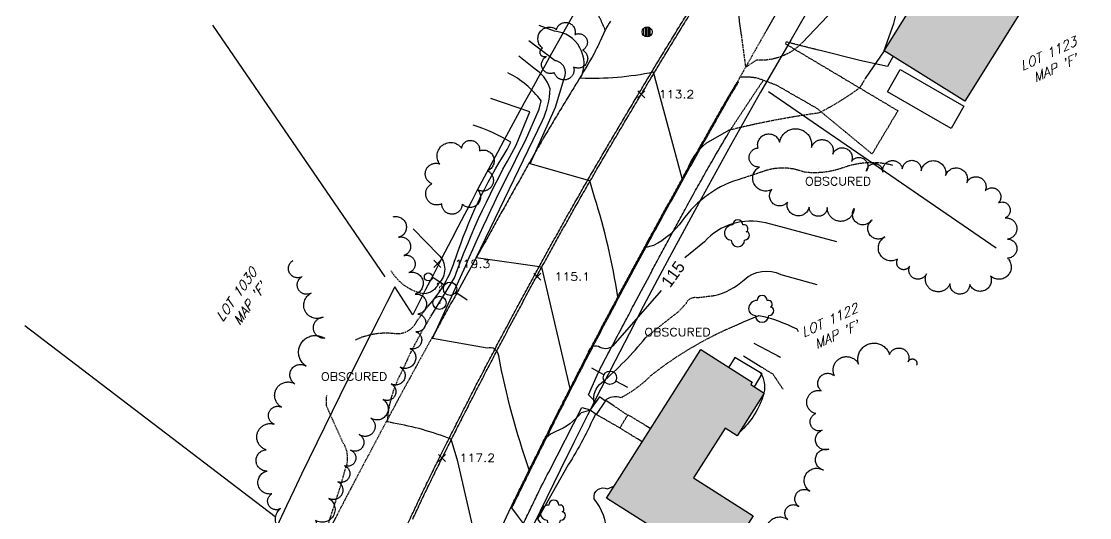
# Model space of a CAD drawing. Header units: feet. Extents: x 1023941 to 1026768, y 90264 to 94497.
# Drawn here: x 1024559.9 to 1024878.6, y 93714.1 to 93862 of the extents above; entities that cross this region are included whole.
import ezdxf
from ezdxf.enums import TextEntityAlignment as Align

# ---------------------------------------------------------------- set-up
doc = ezdxf.new("R2010")
doc.units = ezdxf.units.FT
doc.header["$MEASUREMENT"] = 0
for name, pattern in [('HIDDEN', [0.375, 0.25, -0.125]), ('HIDDEN2', [0.1875, 0.125, -0.0625]), ('LTP600', [40, 40, 0])]:
    doc.linetypes.add(name, pattern=pattern)
for name, color, linetype in [('ANNOTATE', 10, 'Continuous'), ('BUILDING', 11, 'Continuous'), ('CF-INDEX', 11, 'Continuous'), ('CF-INTERMED', 9, 'Continuous'), ('CF-OB_INTER', 9, 'HIDDEN'), ('CURB_BACK', 9, 'Continuous'), ('CURB_BOTTOM', 10, 'Continuous'), ('CURB_OBSCURED', 10, 'HIDDEN2'), ('CURB_TOP', 10, 'Continuous'), ('DDRIVE', 9, 'HIDDEN2'), ('DRIVE', 10, 'Continuous'), ('DRIVE_OBSCURED', 10, 'HIDDEN2'), ('E1ABL', 4, 'Continuous'), ('E3BDL', 6, 'Continuous'), ('E6ABT-L', 4, 'Continuous'), ('E6BUH', 9, 'Continuous'), ('GUY', 10, 'Continuous'), ('MH', 10, 'Continuous'), ('OBJECT', 10, 'Continuous'), ('OBS_PAVE', 10, 'HIDDEN'), ('PAINTLIN', 9, 'Continuous'), ('PAVED_RD', 10, 'Continuous'), ('SIDEWALK-OBS', 9, 'HIDDEN2'), ('SPOTELEV', 9, 'Continuous'), ('STEPS', 10, 'Continuous'), ('STEPS-OBS', 10, 'HIDDEN2'), ('STRUCTURE', 11, 'Continuous'), ('TEXT-OBS', 2, 'Continuous'), ('TREE', 9, 'Continuous'), ('TREELINE', 9, 'LTP600'), ('UPOLE', 10, 'Continuous'), ('WALK', 10, 'Continuous')]:
    doc.layers.add(name, color=color, linetype=linetype)
doc.styles.add('60', font='simplex.shx', dxfattribs={"width": 1.15, "height": 2.4})
doc.styles.add('80SL', font='simplex.shx', dxfattribs={"oblique": 22, "height": 2.8})

# ---------------------------------------------------------------- blocks, each defined once
blk = doc.blocks.new('GUY')
blk.add_circle((0, 0), 0.5)
blk = doc.blocks.new('MH')
for p, q in [((-0.316406, -0.339844), (-0.316406, 0.349609)), ((-0.146484, 0.458984), (-0.146484, -0.427734)), ((0, -0.458984), (0, 0.474609)), ((0.146484, 0.443359), (0.146484, -0.435547)), ((0.302734, -0.332031), (0.302734, 0.365234))]:
    blk.add_line(p, q)
blk.add_circle((0, 0.007813), 0.470703)
blk = doc.blocks.new('STREE')
for p, q in [((0.25, 0.3125), (0.1875, 0.3125)), ((0.375, 0.125), (0.375, 0.1875))]:
    blk.add_line(p, q)
for centre, radius, start, end in [((0, 0.3125), 0.1875, 0, 180), ((-0.1875, 0), 0.3125, 90, 180), ((-0.25, 0), 0.25, 180, 270), ((0.25, 0.1875), 0.125, 0, 90), ((0.3125, 0.125), 0.0625, 270, 0), ((0.3125, -0.0625), 0.125, 0, 90), ((0, -0.25), 0.25, 180, 0), ((0.25, -0.0625), 0.1875, 270, 0)]:
    blk.add_arc(centre, radius, start, end)
blk = doc.blocks.new('UPOLE')
for p, q in [((-1.498047, 0.001953), (-0.480469, 0.001953)), ((0.517578, 0.001953), (1.550781, 0.001953))]:
    blk.add_line(p, q)
blk.add_circle((0.017578, -0.013672), 0.498047)
blk = doc.blocks.new('OBJECT')
for radius in [0.49, 0.0508]:
    blk.add_circle((0, 0), radius)
blk = doc.blocks.new('SPOT')
for p, q in [((-0.5, -0.5), (0.5, 0.5)), ((-0.5, 0.5), (0.5, -0.5))]:
    blk.add_line(p, q)

msp = doc.modelspace()

# ---------------------------------------------------------------- hatches: boundary and pattern name
at = {"layer": 'E6BUH'}
h = msp.add_hatch(dxfattribs=at)
h.set_pattern_fill('ANSI36', color=256, scale=20, angle=340, style=0)
h.paths.add_polyline_path([(1024771, 93656.16), (1024780.84, 93670.66), (1024760.7, 93684.33), (1024750.86, 93669.83)])
h.paths.add_polyline_path([(1024760.42, 93725.93), (1024769.83, 93740.76), (1024773.47, 93738.45), (1024781.54, 93751.18), (1024777.49, 93753.75), (1024777.96, 93754.48), (1024762.6, 93764.22), (1024734.48, 93719.87), (1024746.36, 93712.33), (1024742.61, 93706.41), (1024749.65, 93701.94), (1024753.36, 93707.79), (1024760.33, 93703.37), (1024759.59, 93702.21), (1024764.16, 93699.31), (1024764.83, 93700.37), (1024767.91, 93698.41), (1024778.21, 93714.65)])
h.paths.add_polyline_path([(1024865.88, 93877.38), (1024841.75, 93892.45), (1024817.29, 93853.26), (1024841.42, 93838.2)])
h.paths.add_polyline_path([(1024898.42, 94002.86), (1024892.12, 93995.02), (1024901.72, 93987.31), (1024908.01, 93995.14)])
h.paths.add_polyline_path([(1024932.77, 94009.91), (1024913.92, 93987.84), (1024935.61, 93969.32), (1024926.26, 93958.36), (1024938.16, 93948.2), (1024966.37, 93981.22)])
h.paths.add_polyline_path([(1025011.87, 94088.63), (1025027.19, 94109.48), (1024999.11, 94130.12), (1024983.79, 94109.27)])

# ---------------------------------------------------------------- linework, layer by layer
at = {"layer": 'BUILDING', "flags": 128}
for points in [[(1024841.42, 93838.2), (1024817.29, 93853.26), (1024841.75, 93892.45), (1024865.88, 93877.38), (1024841.42, 93838.2)], [(1024734.48, 93719.87), (1024762.6, 93764.22), (1024777.96, 93754.48), (1024777.49, 93753.75), (1024781.54, 93751.18), (1024773.47, 93738.45), (1024769.83, 93740.76), (1024760.42, 93725.93), (1024778.21, 93714.65), (1024767.91, 93698.41), (1024764.83, 93700.37), (1024764.16, 93699.31), (1024759.59, 93702.21), (1024760.33, 93703.37), (1024753.36, 93707.79), (1024749.65, 93701.94), (1024742.61, 93706.41), (1024746.36, 93712.33), (1024734.48, 93719.87)]]:
    msp.add_lwpolyline(points, close=True, dxfattribs=at)
at = {"layer": 'CF-INDEX', "elevation": 115, "flags": 128}
for points in [[(1024750.8, 93781.8), (1024736.4, 93765.29, -0.342696472), (1024732.08028, 93765.07711, 0.528415908), (1024728.9, 93762.81), (1024723.6, 93752.55), (1024715.22, 93788.75), (1024695.63, 93791.57), (1024715.34005, 93832.43521, 0.108709214), (1024717.63, 93841.9, 0.184794632), (1024712.76, 93848.05), (1024708.33, 93851.66)], [(1024803.18, 93796.34), (1024782.0172, 93801.93041, 0.275759512), (1024763.66526, 93796.32368), (1024757.84, 93791.52)]]:
    msp.add_lwpolyline(points, format="xyb", dxfattribs=at)
at = {"layer": 'CF-INTERMED', "flags": 128}
for points, elevation in [([(1024774.78, 93857.91, -0.072995717), (1024774.19, 93880.38), (1024775.03, 93889.07), (1024773.20637, 93889.43905, -0.055530718), (1024749.89, 93882.68), (1024747.48, 93889.3)], 112), ([(1024839.91, 93889.5), (1024826.98517, 93887.65393), (1024823.49, 93887.1, 0.365215175), (1024818.41491, 93885.93597), (1024802.35, 93865.68), (1024792.85, 93855.63)], 112), ([(1024770.89, 93829.51), (1024764.11737, 93825.56425, 0.145416929), (1024758.49512, 93817.5871), (1024757.05, 93815.14), (1024748.54, 93846.86, -0.061614624), (1024726.75, 93845.05, 0.527270304), (1024718.90861, 93859.11084), (1024714.38, 93860.78)], 113), ([(1024775.11, 93815.22, 0.175462913), (1024756.95083, 93802.4634, -0.12312083), (1024748.54, 93795.22), (1024745.79, 93794.46), (1024737.84, 93779.88, 0.037651799), (1024730.9, 93809.65), (1024729.47, 93814.49), (1024711.73, 93819.58), (1024719.29, 93836.41), (1024721.86, 93845.02, 0.508415717), (1024719.12299, 93850.28413), (1024711.33, 93856.19)], 114), ([(1024729.68, 93746.12), (1024726.94, 93745.34, -0.128275546), (1024719.38, 93739.77, 0.235799662), (1024714.62, 93734.71), (1024711.43, 93728.33, -0.038446223), (1024702.31029, 93762.29888, 0.476069447), (1024698.87, 93764.62), (1024682.57, 93767.48), (1024692.47745, 93789.26115, -0.019325529), (1024710.34284, 93826.45371), (1024714.4089, 93835.87856), (1024714.95, 93838.32, 0.118128924), (1024705.04, 93846.69)], 116), ([(1024682.06, 93774), (1024689.08, 93785.52, -0.043184762), (1024707.56316, 93825.07129), (1024711.62, 93835.04), (1024699.94, 93838.99)], 117), ([(1024681.11, 93777.04, 0.115269795), (1024689.483, 93791.50075, -0.061911701), (1024704.80398, 93823.76918), (1024705.9, 93826.01, 0.051650943), (1024694.71, 93831.1)], 118), ([(1024676.77, 93800.19), (1024684.35628, 93792.44654, -0.430501883), (1024684.345, 93783.84792, -0.278236379), (1024679.93, 93780.77)], 119), ([(1024766.65, 93780.3, 0.133264787), (1024775.52323, 93784.99765, -0.311975786), (1024786.50837, 93786.54173), (1024797.21, 93783.55)], 116), ([(1024773.44, 93771.59), (1024775.34, 93772.48), (1024779.93, 93774.34, -0.070118164), (1024791.23, 93770.32), (1024791.64, 93769.57)], 117), ([(1024729.86, 93746.56), (1024730.82, 93748.35, -0.295543082), (1024733.07, 93754.33, 0.04606205), (1024746.11, 93767.72)], 116), ([(1024780.32, 93757.33, -0.220561869), (1024781.42, 93751.26)], 118), ([(1024734.01, 93748.94, -0.305371899), (1024738.76, 93749.86)], 117), ([(1024781.42, 93751, -0.136460137), (1024774.14, 93739.5)], 118), ([(1024731.18, 93745.07, -0.040102175), (1024723.04616, 93729.83247), (1024713.84, 93713.67), (1024721.38, 93704.12, -0.433184958), (1024718.5, 93704.12, 0.152162718), (1024698.28, 93700.65), (1024697.36, 93699.31), (1024690.13, 93730.85), (1024688.1, 93737.5, 0.050218124), (1024670.87, 93742.27)], 117), ([(1024743.99, 93708.59), (1024743.12496, 93709.74255), (1024740.55, 93710.95), (1024740.37, 93704.64, -0.15377306), (1024736.84, 93702.08, -0.177942248), (1024734.42845, 93709.30899, 0.178493427), (1024730.76, 93719.74, -0.621629922), (1024734.79, 93722.66), (1024736.84, 93723.59)], 118)]:
    msp.add_lwpolyline(points, format="xyb", dxfattribs=dict(at, elevation=elevation))
at = {"layer": 'CF-INTERMED', "elevation": 113, "flags": 128}
for points in [[(1024817.35, 93853.35), (1024820.18, 93861.38), (1024821.15517, 93865.33337), (1024821.8, 93865.92), (1024824.01, 93864.04)], [(1024817.31, 93853.24), (1024811.69, 93844.94)]]:
    msp.add_lwpolyline(points, dxfattribs=at)
at = {"layer": 'CF-OB_INTER', "flags": 128}
for points, elevation in [([(1024792.85, 93855.63, -0.220875157), (1024779.27, 93850.44), (1024776.05, 93848.38), (1024774.78, 93857.91)], 112), ([(1024811.69, 93844.94), (1024810, 93842.18, -0.042671992), (1024797.79, 93834.67, 0.027112743), (1024770.89, 93829.51)], 113), ([(1024819.93, 93819.09, 0.149506762), (1024805.07, 93818.38, -0.120591102), (1024793.37413, 93817.06936, 0.186588603), (1024781.05137, 93817.19448), (1024775.11, 93815.22)], 114), ([(1024679.93, 93780.77, -0.214882396), (1024670.25, 93787.62)], 119), ([(1024746.11, 93767.72), (1024756.1122, 93775.65327), (1024758.23, 93777.9, -0.379570386), (1024761.62, 93779.68), (1024766.65, 93780.3)], 116), ([(1024659.61, 93767.12, -0.140885245), (1024671.19, 93769.01, 0.325112775), (1024677.80921, 93772.50138), (1024681.11, 93777.04)], 118), ([(1024670.87, 93742.27), (1024669.15, 93742.64, -0.112701091), (1024673.53, 93757.8, -0.037139742), (1024682.06, 93774)], 117), ([(1024738.76, 93749.86, 0.080251395), (1024747.72509, 93756.44989, -0.06759809), (1024773.44, 93771.59)], 117), ([(1024651.51, 93712.33), (1024654.96606, 93722.95802), (1024656.61, 93728.69, 0.251984068), (1024655.75, 93736.65), (1024650.91, 93747.43), (1024650.98, 93750.5)], 118)]:
    msp.add_lwpolyline(points, format="xyb", dxfattribs=dict(at, elevation=elevation))
at = {"layer": 'CURB_BACK', "flags": 128}
msp.add_lwpolyline([(1024706.25, 93717.03, -0.00058), (1024708.44, 93721.49, -0.00058), (1024710.63, 93725.96, -0.000583), (1024712.85, 93730.44, -0.000579), (1024715.07, 93734.92, -0.000579), (1024717.32, 93739.38, -0.000577), (1024719.56, 93743.85), (1024720.46, 93745.63, -0.000555), (1024722.72, 93750.08, -0.000662), (1024724.99, 93754.54, -0.000662), (1024727.28, 93758.98, -0.000842), (1024729.57, 93763.43, -0.000835), (1024731.87, 93767.82, -0.000779), (1024734.17, 93772.21, -0.000786), (1024736.52, 93776.63, -0.000593), (1024738.87, 93781.04, -0.000593), (1024741.24, 93785.44, -0.000558), (1024743.61, 93789.85, -0.000558), (1024746, 93794.24, -0.000529), (1024748.38, 93798.63, -0.000309), (1024749.79, 93801.2, -0.000317), (1024751.19, 93803.76, -0.000543), (1024753.61, 93808.14, -0.000483), (1024756.03, 93812.51, -0.000483), (1024758.47, 93816.88, -0.000369), (1024760.9, 93821.25, -0.000369), (1024763.35, 93825.61, -0.000287), (1024765.8, 93829.97, -0.000214), (1024767.63, 93833.22, -0.000214), (1024769.47, 93836.47)], format="xyb", dxfattribs=at)
msp.add_lwpolyline([(1024706.23, 93716.98), (1024706.25, 93717.03)], dxfattribs=at)
at = {"layer": 'CURB_BOTTOM', "flags": 128}
msp.add_lwpolyline([(1024706.03, 93717.33, -0.000573), (1024708.18, 93721.72, -0.000573), (1024710.33, 93726.1, -0.000586), (1024712.55, 93730.58, -0.00058), (1024714.78, 93735.06, -0.00058), (1024717.02, 93739.53, -0.000585), (1024719.26, 93744), (1024720.16, 93745.78, -0.000544), (1024722.43, 93750.23, -0.000666), (1024724.69, 93754.69, -0.000666), (1024726.98, 93759.13, -0.000839), (1024729.27, 93763.58, -0.000833), (1024731.58, 93767.97, -0.00078), (1024733.88, 93772.37, -0.000787), (1024736.23, 93776.78, -0.000593), (1024738.58, 93781.2, -0.000593), (1024740.94, 93785.6, -0.000558), (1024743.31, 93790, -0.000558), (1024745.7, 93794.4, -0.00053), (1024748.09, 93798.79, -0.00031), (1024749.5, 93801.35, -0.000316), (1024750.9, 93803.92, -0.00054), (1024753.32, 93808.3, -0.000484), (1024755.74, 93812.67, -0.000484), (1024758.18, 93817.04, -0.000368), (1024760.61, 93821.41, -0.000368), (1024763.06, 93825.77, -0.000285), (1024765.51, 93830.13, -0.000219), (1024767.4, 93833.48, -0.000219), (1024769.29, 93836.83)], format="xyb", dxfattribs=at)
msp.add_lwpolyline([(1024705.93, 93717.13), (1024706.03, 93717.33)], dxfattribs=at)
at = {"layer": 'CURB_OBSCURED', "flags": 128}
for points in [[(1024769.29, 93836.83), (1024770.23, 93838.49, -0.005606), (1024771.92, 93841.31, -0.005606), (1024773.62, 93844.12)], [(1024769.3, 93836.81), (1024770.24, 93838.48, -0.005598), (1024771.94, 93841.3, -0.005598), (1024773.64, 93844.11)], [(1024769.47, 93836.47), (1024770.51, 93838.32, -0.005461), (1024772.21, 93841.14, -0.005461), (1024773.91, 93843.95)]]:
    msp.add_lwpolyline(points, format="xyb", dxfattribs=at)
at = {"layer": 'CURB_TOP', "flags": 128}
msp.add_lwpolyline([(1024706.04, 93717.31, -0.000573), (1024708.2, 93721.7, -0.000573), (1024710.35, 93726.1, -0.000585), (1024712.57, 93730.57, -0.00058), (1024714.79, 93735.05, -0.00058), (1024717.04, 93739.52, -0.00058), (1024719.28, 93743.99), (1024720.18, 93745.77, -0.000551), (1024722.44, 93750.22, -0.000662), (1024724.71, 93754.68, -0.000662), (1024727, 93759.12, -0.000841), (1024729.29, 93763.57, -0.000835), (1024731.59, 93767.96, -0.00078), (1024733.9, 93772.36, -0.000786), (1024736.24, 93776.77, -0.000593), (1024738.59, 93781.19, -0.000593), (1024740.96, 93785.59, -0.000558), (1024743.33, 93789.99, -0.000558), (1024745.72, 93794.39, -0.000528), (1024748.11, 93798.78, -0.000309), (1024749.51, 93801.34, -0.000318), (1024750.92, 93803.91, -0.000544), (1024753.34, 93808.29, -0.000481), (1024755.76, 93812.66, -0.000481), (1024758.19, 93817.03, -0.00037), (1024760.63, 93821.4, -0.00037), (1024763.08, 93825.76, -0.000284), (1024765.53, 93830.12, -0.000218), (1024767.41, 93833.46, -0.000218), (1024769.3, 93836.81)], format="xyb", dxfattribs=at)
msp.add_lwpolyline([(1024705.95, 93717.12), (1024706.04, 93717.31)], dxfattribs=at)
at = {"layer": 'DDRIVE', "flags": 128}
msp.add_lwpolyline([(1024734.09, 93859.36, 0.027771), (1024731.98, 93863.93, 0.084078), (1024727.43, 93869.34, 0.039517), (1024722.12, 93872.47)], format="xyb", dxfattribs=at)
at = {"layer": 'DRIVE', "flags": 128}
msp.add_lwpolyline([(1024819.97, 93851.58), (1024818.3, 93848.58), (1024810.02, 93850.33), (1024797.84, 93853.39)], dxfattribs=at)
msp.add_lwpolyline([(1024743.91, 93705.58), (1024737.47, 93695.16), (1024721.08, 93704.31, -0.008373), (1024712.7, 93709.8), (1024710.03, 93711.83), (1024709.69, 93712.31), (1024708.23, 93714.31), (1024706.25, 93717.03), (1024706.25, 93717.03)], format="xyb", dxfattribs=at)
at = {"layer": 'DRIVE_OBSCURED', "flags": 128}
msp.add_lwpolyline([(1024797.84, 93853.39), (1024788.06, 93855.85), (1024787.76, 93855.39), (1024821.41, 93835.37), (1024813.71, 93822.48), (1024797.24, 93836.07), (1024785.15, 93842.98), (1024781.24, 93844.42), (1024779.55, 93845.04, 0.052962), (1024774.34, 93845.4)], format="xyb", dxfattribs=at)
at = {"layer": 'E1ABL'}
for p, q in [((1024668.43844, 93785.84278), (1024616.97581, 93860.83239)), ((1024782.76372, 93841.10542), (1024850.74232, 93794.51655)), ((1024635.55985, 93714.36539), (1024560.94399, 93771.22579))]:
    msp.add_line(p, q, dxfattribs=at)
at = {"layer": 'E3BDL'}
msp.add_line((1024676.70872, 93774.56342), (1024671.36082, 93782.84231), dxfattribs=at)
for centre, radius, start, end in [((1026563.31154, 92821.92104), 2113.48, 145.92632053, 153.20845171), ((1026563.31154, 92821.92104), 2053.48, 145.92632053, 162.19812253), ((1026554.29997, 92807.66253), 2120.48, 152.62022664, 161.60979393)]:
    msp.add_arc(centre, radius, start, end, dxfattribs=at)
at = {"layer": 'OBJECT', "flags": 128}
msp.add_lwpolyline([(1024837.31, 93830.1), (1024818.31, 93841.03), (1024822.1, 93847.62), (1024841.1, 93836.68), (1024837.31, 93830.1)], close=True, dxfattribs=at)
at = {"layer": 'OBS_PAVE', "flags": 128}
msp.add_lwpolyline([(1024773.62, 93844.12), (1024774.34, 93845.4), (1024782.1, 93859.11)], dxfattribs=at)
msp.add_lwpolyline([(1024682.61, 93768.1, 0.000453), (1024680.6, 93764.46, 0.000453), (1024678.58, 93760.81, 0.000543), (1024676.19, 93756.42, 0.000668), (1024673.79, 93752.03, 0.000375), (1024672.45, 93749.56, 0.000333), (1024671.12, 93747.09, 0.000592), (1024668.75, 93742.68, 0.000493), (1024666.39, 93738.28, 0.000493), (1024664.05, 93733.86, 0.000493), (1024661.7, 93729.45, 0.000493), (1024659.37, 93725.02, 0.000569), (1024657.04, 93720.6, 0.000417), (1024655.35, 93717.35, 0.000417), (1024653.66, 93714.1)], format="xyb", dxfattribs=at)
at = {"layer": 'PAINTLIN', "flags": 128}
for points in [[(1024674.46, 93710.67, -0.00131), (1024675.97, 93713.97, -0.001804), (1024678.11, 93718.49, -0.001805), (1024680.24, 93723.01, -0.001805), (1024682.44, 93727.5, -0.001498), (1024684.65, 93731.99), (1024686.27, 93735.24, -0.000667), (1024688.52, 93739.7, -0.0007), (1024690.78, 93744.16, -0.0007), (1024693.06, 93748.62, -0.000744), (1024695.33, 93753.07, -0.000744), (1024697.64, 93757.5, -0.000786), (1024699.94, 93761.94, -0.000786), (1024702.28, 93766.36, -0.000791), (1024704.61, 93770.79), (1024706.04, 93773.47, -0.000758), (1024708.41, 93777.87, -0.000783), (1024710.78, 93782.27, -0.000783), (1024713.17, 93786.66, -0.00082), (1024715.57, 93791.05, -0.00082), (1024717.99, 93795.42, -0.000862), (1024720.42, 93799.8, -0.000862), (1024722.87, 93804.15, -0.000941), (1024725.33, 93808.51), (1024725.98, 93809.65, -0.001167), (1024728.47, 93813.98, -0.000983), (1024730.97, 93818.31, -0.000983), (1024733.5, 93822.62, -0.000712), (1024736.03, 93826.94, -0.000712), (1024738.58, 93831.23, -0.000439), (1024741.14, 93835.53, -0.000439), (1024743.71, 93839.82, -0.000502), (1024746.28, 93844.11, -0.000418), (1024748.43, 93847.67, -0.000578), (1024750.58, 93851.23, -0.000695), (1024753.19, 93855.5, -0.000535), (1024755.8, 93859.77, -0.000535), (1024758.42, 93864.02, -0.000368)], [(1024676.64, 93713.64, -0.001805), (1024678.78, 93718.16, -0.001807), (1024680.92, 93722.68, -0.001807), (1024683.12, 93727.17, -0.001496), (1024685.32, 93731.66), (1024686.93, 93734.89, -0.000672), (1024689.19, 93739.35, -0.000699), (1024691.44, 93743.81, -0.000699), (1024693.72, 93748.26, -0.000745), (1024696, 93752.71, -0.000745), (1024698.3, 93757.15, -0.000785), (1024700.61, 93761.59, -0.000785), (1024702.94, 93766.01, -0.000798), (1024705.27, 93770.43), (1024706.69, 93773.1, -0.000754), (1024709.06, 93777.5, -0.000783), (1024711.43, 93781.9, -0.000783), (1024713.82, 93786.29, -0.000822), (1024716.22, 93790.68, -0.000822), (1024718.65, 93795.05, -0.000861), (1024721.07, 93799.43, -0.000861), (1024723.52, 93803.78, -0.000935), (1024725.98, 93808.14), (1024726.62, 93809.26, -0.001177), (1024729.11, 93813.59, -0.000984), (1024731.61, 93817.92, -0.000984), (1024734.14, 93822.24, -0.000712), (1024736.67, 93826.55, -0.000712), (1024739.23, 93830.85, -0.000439), (1024741.78, 93835.15, -0.000439), (1024744.35, 93839.44, -0.000504), (1024746.92, 93843.73, -0.000418), (1024749.07, 93847.28, -0.000577), (1024751.22, 93850.84, -0.000694), (1024753.83, 93855.1, -0.000536), (1024756.43, 93859.37, -0.000536), (1024759.06, 93863.62, -0.000367)]]:
    msp.add_lwpolyline(points, format="xyb", dxfattribs=at)
at = {"layer": 'PAVED_RD', "flags": 128}
for points in [[(1024782.1, 93859.11), (1024788.44, 93870.33), (1024789.37, 93871.98)], [(1024698.12, 93700.35), (1024698.33, 93700.78), (1024705.93, 93717.13)]]:
    msp.add_lwpolyline(points, dxfattribs=at)
for points in [[(1024735.66, 93862.07, 0.020713), (1024734.14, 93859.46), (1024734.09, 93859.36), (1024732.44, 93855.89, -0.010032), (1024730.79, 93852.42, -0.005924), (1024725.69, 93843.82, -0.001671), (1024723.08, 93839.56, 0.001444), (1024720.47, 93835.29, 0.001444), (1024717.91, 93831, 0.003594), (1024715.35, 93826.7), (1024715.27, 93826.56, 0.00101), (1024712.79, 93822.22, 0.000807), (1024710.31, 93817.87, 0.000807), (1024707.86, 93813.52, 0.000511), (1024705.41, 93809.16, 0.000511), (1024702.98, 93804.79, 0.000213), (1024700.54, 93800.42, 0.000213), (1024698.12, 93796.05), (1024695.69, 93791.68), (1024694.41, 93789.36), (1024693.12, 93787.05), (1024690.69, 93782.68, 0.000101), (1024688.27, 93778.31, 0.000101), (1024685.84, 93773.94, 0.000512), (1024683.41, 93769.56), (1024682.61, 93768.1)], [(1024653.66, 93714.1), (1024652.42, 93711.73, 0.000561)]]:
    msp.add_lwpolyline(points, format="xyb", dxfattribs=at)
at = {"layer": 'SIDEWALK-OBS', "flags": 128}
for points in [[(1024770.99, 93828.88), (1024771.03, 93828.97), (1024772.64, 93831.51), (1024781.24, 93844.42)], [(1024784.14, 93763.09), (1024786.42, 93761.89)], [(1024780.61, 93759.03), (1024784.11, 93756.87), (1024787.12, 93752.37)], [(1024740.91, 93744.55), (1024736.64, 93747.4)], [(1024732.85, 93744.08), (1024738.28, 93740.94)]]:
    msp.add_lwpolyline(points, dxfattribs=at)
at = {"layer": 'STEPS', "flags": 128}
msp.add_lwpolyline([(1024731.46, 93744.88), (1024734.2, 93748.81), (1024732.33, 93750.11), (1024729.59, 93746.18), (1024731.46, 93744.88)], close=True, dxfattribs=at)
for points in [[(1024746.24, 93741.51), (1024747.66, 93740.65)], [(1024745.15, 93736.7), (1024743.71, 93737.58)]]:
    msp.add_lwpolyline(points, dxfattribs=at)
at = {"layer": 'STEPS-OBS', "flags": 128}
msp.add_lwpolyline([(1024743.71, 93737.58), (1024738.45, 93740.79), (1024740.88, 93744.78), (1024746.24, 93741.51)], dxfattribs=at)
at = {"layer": 'STRUCTURE', "flags": 128}
msp.add_lwpolyline([(1024778.59, 93753.05), (1024780.92, 93756.97), (1024772.76, 93761.83), (1024771.01, 93758.89)], dxfattribs=at)
at = {"layer": 'TREELINE', "flags": 128}
for points in [[(1024715.41, 93854.02, -1), (1024719.57, 93859.62, -1), (1024725.02, 93858.06, -1), (1024727.33, 93853.44, -1), (1024724.66, 93848.39, -1), (1024718.89, 93846.71, -1), (1024716.6, 93851.53, -1), (1024715.41, 93854.02)], [(1024821.32, 93791.1, -1), (1024817.5, 93797.75, -1), (1024813.68, 93802.82, -1), (1024808.34, 93806.22, -1), (1024800.35, 93806.57, -1), (1024794.95, 93806.63, -1), (1024788.45, 93808.09, -1), (1024783.8, 93811.88, -1), (1024780.07, 93818.58, -1), (1024779.68, 93824.26, -1), (1024786.13, 93825.98, -1), (1024795.62, 93824.42, -1), (1024801.98, 93822.43, -1), (1024807.57, 93820.23, -1), (1024812.04, 93817.32, -1), (1024816.9, 93817.03, -1), (1024822.73, 93818.06, -1), (1024828.36, 93817.46, -1), (1024835.66, 93816.09, -1), (1024841.97, 93813.92, -1), (1024847.45, 93811.47, -1), (1024851.47, 93807.97, -1), (1024853.41, 93803.4, -1), (1024854.09, 93797.1, -1), (1024854.09, 93791.44, -1), (1024849.02, 93786.14, -1), (1024842.86, 93783.59, -1), (1024836.95, 93783.73, -1), (1024829.9, 93786.74, -1), (1024824.94, 93789.04, -1), (1024821.32, 93791.1)], [(1024691.23, 93824.24, -1), (1024696.56, 93823.42, -1), (1024698.95, 93817.49, -1), (1024696.09, 93811.75, -1), (1024691.41, 93807.56, -1), (1024685.3, 93807.61, -1), (1024682.4, 93813.61, -1), (1024684.71, 93819.49, -1), (1024691.23, 93824.24, -1), (1024691.23, 93824.24)]]:
    msp.add_lwpolyline(points, format="xyb", close=True, dxfattribs=at)
for points in [[(1024670.79, 93803.75, -1), (1024672.43, 93797.64, -1), (1024673.95, 93792.18, -1), (1024675.53, 93787.13, -1), (1024677.35, 93780.71, -1), (1024678.21, 93774.78, -1), (1024677.54, 93769.48, -1), (1024675.91, 93764.52, -1), (1024672.87, 93758.96, -1), (1024670.23, 93753.94, -1), (1024667.82, 93749.32, -1), (1024664.19, 93743.74, -1), (1024660.68, 93738.87, -1), (1024658.13, 93734.18, -1), (1024656.29, 93729.57, -1), (1024654.34, 93724.79, -1), (1024651.61, 93719.83, -1), (1024647.67, 93713.27, -1), (1024642.1, 93710.6, -1), (1024637.19, 93716.79, -1), (1024634.63, 93721.21, -1), (1024633.18, 93727.97, -1), (1024632.97, 93734.3, -1), (1024635.28, 93741.96, -1), (1024637.47, 93747.06, -1), (1024641.43, 93754, -1), (1024644.81, 93759.25, -1), (1024650.4, 93767.54, -1), (1024649.97, 93773.86, -1), (1024646.3, 93780.97, -1), (1024643.68, 93785.92, -1), (1024640.99, 93790.76, -1), (1024640.99, 93790.76)], [(1024790.68, 93659.1, -1), (1024786.43, 93663.34, -1), (1024782.69, 93670.03, -1), (1024780.24, 93675.16, -1), (1024777.83, 93681.01, -1), (1024777.3, 93689, -1), (1024777.99, 93695.11, -1), (1024780.98, 93702.52, -1), (1024783.7, 93707.17, -1), (1024788.62, 93713.46, -1), (1024791.83, 93717.39, -1), (1024795.16, 93721.97, -1), (1024799.21, 93728.24, -1), (1024800.79, 93734.45, -1), (1024798.85, 93740.13, -1), (1024796.91, 93745.1, -1), (1024798.48, 93751.92, -1), (1024802.49, 93756.33, -1), (1024809.69, 93759.82, -1), (1024818.9, 93762.74, -1), (1024824.49, 93760.56, -1), (1024826.98, 93759.54)]]:
    msp.add_lwpolyline(points, format="xyb", dxfattribs=at)
at = {"layer": 'WALK', "flags": 128}
for points in [[(1024731.15, 93748.61), (1024729.08, 93750.67), (1024731.64, 93756.58, -0.008373), (1024733.09, 93759.39, -0.000799), (1024734.54, 93762.2, -0.001532), (1024737.38, 93767.56, -0.00035), (1024740.21, 93772.92, -0.000288), (1024742.56, 93777.34), (1024744.91, 93781.75), (1024747.26, 93786.16, -0.000263), (1024749.61, 93790.57, -0.000263), (1024751.96, 93794.98, -0.000966), (1024754.32, 93799.39, -0.000966), (1024756.72, 93803.78, -0.001494), (1024759.11, 93808.17), (1024760.39, 93810.49, -0.001583), (1024763.12, 93815.32, -0.002198), (1024765.85, 93820.15, -0.002008), (1024770.99, 93828.88)], [(1024709.69, 93712.31, -0.002421), (1024711.78, 93716.66, -0.002421), (1024713.87, 93721.02, -0.001052), (1024717.22, 93727.69), (1024727.12, 93746.89), (1024729.68, 93746.24)]]:
    msp.add_lwpolyline(points, format="xyb", dxfattribs=at)
for points in [[(1024778.43, 93766.09), (1024784.14, 93763.09)], [(1024775.32, 93762.29), (1024780.61, 93759.03)], [(1024736.64, 93747.4), (1024734.05, 93749.13)], [(1024731.46, 93744.88), (1024732.85, 93744.08)]]:
    msp.add_lwpolyline(points, dxfattribs=at)

# ---------------------------------------------------------------- block references
at = {"layer": 'GUY', "xscale": 2.400000000023283, "yscale": 2.399999999994179, "zscale": 2.4}
msp.add_blockref('GUY', (1024681.32, 93785.83), dxfattribs=at)
at = {"layer": 'MH', "xscale": 3.199999999953434, "yscale": 3.19999999999709, "zscale": 3.2}
msp.add_blockref('MH', (1024746.57, 93858.83), dxfattribs=at)
at = {"layer": 'OBJECT', "xscale": 4, "yscale": 4, "zscale": 4}
msp.add_blockref('OBJECT', (1024684.64, 93778.11), dxfattribs=at)
at = {"layer": 'SPOTELEV', "xscale": 2.099999999976717, "yscale": 2.100000000005821, "zscale": 2.1}
for p in [(1024744.89, 93840.27), (1024684.02, 93789.73), (1024713.79, 93785.94), (1024685.43, 93731.89)]:
    msp.add_blockref('SPOT', p, dxfattribs=at)
at = {"layer": 'TREE', "xscale": 8, "yscale": 8, "zscale": 8}
for p in [(1024773.66, 93798.82), (1024780.88, 93776.33), (1024718.75, 93715.34)]:
    msp.add_blockref('STREE', p, dxfattribs=at)
at = {"layer": 'UPOLE', "yscale": 4, "zscale": 4}
for p, xscale, rotation in [((1024687.76, 93782.38), 3.999999999955453, 326.4292159995923), ((1024735.54, 93755.72), 3.999999999999555, 151.7926599999813)]:
    msp.add_blockref('UPOLE', p, dxfattribs=dict(at, xscale=xscale, rotation=rotation))

# ---------------------------------------------------------------- texts
at = {"layer": 'ANNOTATE'}
msp.add_text('115', height=3.6, rotation=54.091756, dxfattribs=at).set_placement((1024754.32, 93786.66), align=Align.MIDDLE_CENTER)
at = {"layer": 'E6ABT-L', "style": '80SL', "oblique": 22}
for s, rotation, p in [('LOT 1123', 25, (1024866.79111, 93851.09298)), ("MAP 'F'", 25, (1024868.81968, 93846.7427)), ('LOT 1030', 54.8079627, (1024625.13125, 93779.67071)), ("MAP 'F'", 54.8079627, (1024629.05393, 93776.90438)), ('LOT 1122', 25, (1024801.50676, 93771.62002)), ("MAP 'F'", 25, (1024803.53533, 93767.26974))]:
    msp.add_text(s, height=2.8, rotation=rotation, dxfattribs=at).set_placement(p, align=Align.CENTER)
at = {"layer": 'OBJECT', "style": '60', "width": 1.15}
msp.add_text('?', height=2.4, dxfattribs=at).set_placement((1024683.57, 93781.71))
at = {"layer": 'SPOTELEV', "style": '60', "width": 1.15}
for s, p in [('113.2', (1024755.35, 93840.27)), ('119.3', (1024694.49, 93789.73)), ('115.1', (1024724.25, 93785.94)), ('117.2', (1024695.9, 93731.89))]:
    msp.add_text(s, height=2.4, dxfattribs=at).set_placement(p, align=Align.MIDDLE_CENTER)
at = {"layer": 'TEXT-OBS', "style": '60', "width": 1.15}
for p in [(1024803.55, 93814.33), (1024755.66, 93769.4), (1024659.16, 93756.14)]:
    msp.add_text('OBSCURED', height=2.4, dxfattribs=at).set_placement(p, align=Align.MIDDLE_CENTER)

doc.saveas('drawing.dxf')
